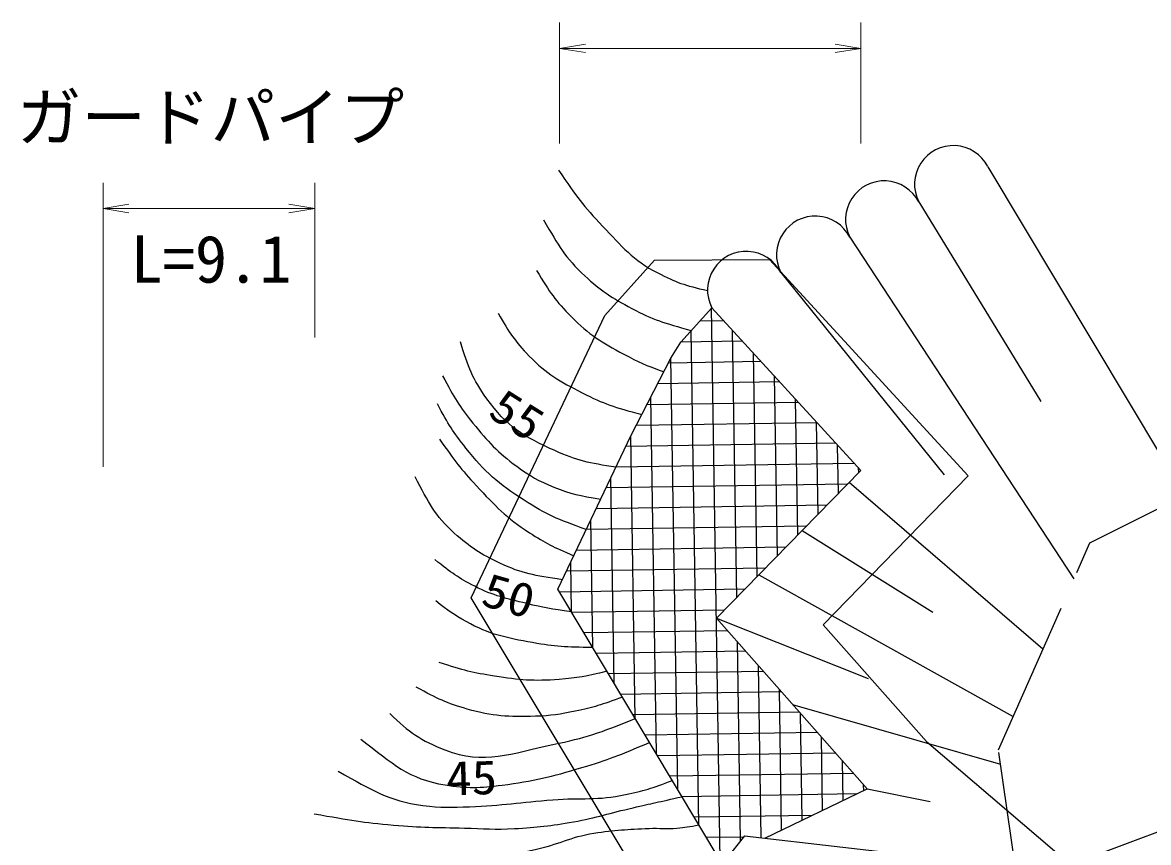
# Model space of a CAD drawing. Units: millimetres at full size, sheet at 1:1000; details may follow other scales. Extents: x 40000 to 680000, y 20000 to 380000.
# Drawn here: x 419329 to 462922, y 285450 to 317204 of the extents above; entities that cross this region are included whole.
import ezdxf
from ezdxf.enums import TextEntityAlignment as Align

# ---------------------------------------------------------------- set-up
doc = ezdxf.new("R2010")
doc.units = ezdxf.units.MM
doc.header["$LTSCALE"] = 1000
doc.linetypes.add('DASHED', pattern=[7.5, 6, -1.5])
for name, color, linetype, lineweight in [('M-BGD', 7, 'Continuous', 25), ('M-BMK-ROW', 30, 'Continuous', 25), ('M-STR-HTXT', 7, 'Continuous', 13)]:
    doc.layers.add(name, color=color, linetype=linetype, lineweight=lineweight)
doc.styles.add('ＭＳ ゴシック', font='')
doc.styles.get('ＭＳ ゴシック').set_extended_font_data('MS Gothic')

# ---------------------------------------------------------------- blocks, each defined once
blk = doc.blocks.new('open_arrow')
at = {"color": 0, "linetype": 'Continuous', "lineweight": -2}
blk.add_lwpolyline([(7.5, 1.25), (0, 0), (7.5, -1.25)], dxfattribs=at)

msp = doc.modelspace()

# ---------------------------------------------------------------- linework, layer by layer
at = {"layer": 'M-BGD'}
for p, q in [((456699, 311621), (463471, 300319)), ((454028, 310256), (458756, 302524)), ((451357, 308891), (460035, 295657)), ((448686, 307525), (455016, 299688)), ((444811, 304824), (446014, 306161)), ((446338, 284779), (446004, 306150)), ((446014, 306161), (451784, 299860)), ((446482, 305650), (445541, 305635)), ((445516, 286136), (445218, 305276)), ((446979, 294938), (446818, 305283)), ((444435, 304206), (444811, 304824)), ((447204, 304861), (444810, 304824)), ((447767, 295744), (447632, 304394)), ((442882, 301197), (444435, 304206)), ((447927, 304072), (444336, 304016)), ((444695, 287509), (444434, 304206)), ((448554, 296551), (448446, 303505)), ((448649, 303283), (443920, 303209)), ((443873, 288883), (443658, 302700)), ((449342, 297358), (449260, 302617)), ((449371, 302494), (443504, 302403)), ((450094, 301706), (443088, 301596)), ((450129, 298165), (450073, 301728)), ((440058, 295262), (442882, 301197)), ((450816, 300917), (442687, 300790)), ((443052, 290256), (442881, 301195)), ((450917, 298971), (450887, 300839)), ((451538, 300128), (442304, 299984)), ((451704, 299778), (451701, 299950)), ((442230, 291630), (442106, 299569)), ((446204, 294143), (451784, 299860)), ((451261, 299324), (441920, 299178)), ((451332, 299404), (458837, 292943)), ((450467, 298511), (441537, 298372)), ((441409, 293003), (441332, 297940)), ((449674, 297699), (441154, 297566)), ((449512, 297532), (454567, 294368)), ((448881, 296886), (440770, 296760)), ((448088, 296074), (440387, 295954)), ((440587, 294377), (440557, 296312)), ((447832, 295811), (457685, 290334)), ((446419, 284627), (440058, 295262)), ((447295, 295261), (440125, 295149)), ((446502, 294449), (440599, 294357)), ((446204, 294143), (452025, 287528)), ((446204, 294143), (452065, 291801)), ((446637, 293651), (441073, 293564)), ((447126, 285514), (447006, 293232)), ((447331, 292862), (441547, 292771)), ((447924, 285634), (447820, 292306)), ((448026, 292072), (442021, 291979)), ((448720, 291283), (442496, 291186)), ((448720, 285930), (448635, 291380)), ((449146, 290800), (457195, 288483)), ((449415, 290494), (442970, 290393)), ((449514, 286314), (449449, 290455)), ((450109, 289705), (443444, 289601)), ((450308, 286698), (450264, 289529)), ((450804, 288915), (443918, 288808)), ((451102, 287082), (451078, 288603)), ((451498, 288126), (444392, 288015)), ((451612, 287328), (444866, 287223)), ((448072, 285617), (452025, 287528)), ((451896, 287465), (451893, 287678)), ((452025, 287528), (454468, 287034)), ((449901, 286501), (445340, 286430)), ((447281, 285708), (445103, 282977)), ((447242, 285660), (445814, 285637)), ((447281, 285708), (454895, 284832))]:
    msp.add_line(p, q, dxfattribs=at)
at = {"layer": 'M-BGD', "linetype": 'DASHED'}
msp.add_lwpolyline([(457985, 283001), (457114, 289041), (460654, 297058), (465319, 299389)], dxfattribs=at)
at = {"layer": 'M-BGD'}
for centre in [(455364, 310939), (452692, 309573), (450021, 308208), (447350, 306842)]:
    msp.add_arc(centre, 1500, 27.0739, 207.0739, dxfattribs=at)
for points, knots in [([(440076, 311488), (440796, 310446), (441038, 310099), (441784, 309323), (442543, 308533), (442948, 308011), (443920, 307507), (444630, 307139), (444975, 307025), (445850, 306824)], [0, 0, 0, 0, 1, 1, 1, 2, 2, 2, 3, 3, 3, 3]), ([(439500, 309564), (440101, 308537), (440321, 308109), (441094, 307396), (441732, 306808), (442155, 306541), (442921, 306131), (443765, 305679), (444151, 305580), (445218, 305276)], [0, 0, 0, 0, 1, 1, 1, 2, 2, 2, 3, 3, 3, 3]), ([(439232, 307596), (439753, 306745), (439962, 306427), (440580, 305808), (441267, 305119), (441749, 304816), (442609, 304359), (443194, 304049), (443431, 303942), (444161, 303676)], [0, 0, 0, 0, 1, 1, 1, 2, 2, 2, 3, 3, 3, 3]), ([(437743, 305948), (438194, 305163), (438390, 304864), (438946, 304289), (439623, 303589), (440128, 303314), (440992, 302867), (441847, 302424), (442234, 302316), (443307, 302020)], [0, 0, 0, 0, 1, 1, 1, 2, 2, 2, 3, 3, 3, 3]), ([(442305, 299984), (441247, 300137), (440815, 300241), (439938, 300626), (438753, 301146), (438055, 301582), (437306, 302637), (436756, 303410), (436574, 303851), (436286, 304843)], [0, 0, 0, 0, 1, 1, 1, 2, 2, 2, 3, 3, 3, 3]), ([(435589, 303520), (436068, 302648), (436238, 302353), (436770, 301687), (437350, 300961), (437718, 300569), (438466, 300017), (438985, 299635), (439310, 299457), (439906, 299209), (440580, 298929), (440886, 298888), (441717, 298750)], [0, 0, 0, 0, 1, 1, 1, 2, 2, 2, 3, 3, 3, 4, 4, 4, 4]), ([(441154, 297566), (440035, 297973), (439623, 298141), (438748, 298702), (437754, 299340), (437230, 299794), (436498, 300722), (436005, 301347), (435823, 301623), (435390, 302433)], [0, 0, 0, 0, 1, 1, 1, 2, 2, 2, 3, 3, 3, 3]), ([(435469, 301071), (436085, 300201), (436293, 299927), (436904, 299265), (437631, 298479), (438054, 298024), (438956, 297446), (439592, 297039), (439866, 296896), (440673, 296555)], [0, 0, 0, 0, 1, 1, 1, 2, 2, 2, 3, 3, 3, 3]), ([(440231, 295626), (439135, 295800), (438695, 295848), (437813, 296268), (437067, 296622), (436658, 296876), (436047, 297431), (435277, 298131), (435072, 298590), (434526, 299616)], [0, 0, 0, 0, 1, 1, 1, 2, 2, 2, 3, 3, 3, 3]), ([(440587, 294377), (439769, 294493), (439520, 294536), (438850, 294702), (438045, 294901), (437575, 294997), (436836, 295372), (436190, 295701), (435946, 295882), (435293, 296403)], [0, 0, 0, 0, 1, 1, 1, 2, 2, 2, 3, 3, 3, 3]), ([(441409, 293003), (440344, 293011), (439976, 293026), (439078, 293190), (438039, 293379), (437420, 293490), (436501, 294009), (436021, 294280), (435821, 294401), (435333, 294802)], [0, 0, 0, 0, 1, 1, 1, 2, 2, 2, 3, 3, 3, 3]), ([(441962, 292079), (441123, 291878), (440835, 291826), (440100, 291766), (439126, 291686), (438567, 291739), (437601, 291890), (436750, 292024), (436428, 292115), (435459, 292417)], [0, 0, 0, 0, 1, 1, 1, 2, 2, 2, 3, 3, 3, 3]), ([(442559, 291080), (441725, 290783), (441461, 290678), (440730, 290533), (440135, 290416), (439796, 290354), (439190, 290338), (438150, 290311), (437541, 290327), (436542, 290618), (435739, 290851), (435412, 291006), (434576, 291466)], [0, 0, 0, 0, 1, 1, 1, 2, 2, 2, 3, 3, 3, 4, 4, 4, 4]), ([(433551, 290439), (434296, 289709), (434752, 289402), (435677, 289035), (437199, 288429), (438260, 288915), (439864, 289244), (441144, 289506), (441655, 289683), (443052, 290256)], [0, 0, 0, 0, 1, 1, 1, 2, 2, 2, 3, 3, 3, 3]), ([(432431, 289449), (433681, 288498), (434259, 287909), (435689, 287678), (436540, 287541), (437042, 287564), (437897, 287672), (439123, 287828), (439804, 287992), (440986, 288348), (442033, 288664), (442406, 288814), (443610, 289323)], [0, 0, 0, 0, 1, 1, 1, 2, 2, 2, 3, 3, 3, 4, 4, 4, 4]), ([(431547, 288207), (432919, 287470), (433461, 287062), (434833, 286887), (435533, 286797), (435934, 286808), (436638, 286836), (437902, 286886), (438604, 287008), (439865, 287106), (440960, 287191), (441597, 287072), (442671, 287304), (443396, 287461), (443680, 287543), (444491, 287850)], [0, 0, 0, 0, 1, 1, 1, 2, 2, 2, 3, 3, 3, 4, 4, 4, 5, 5, 5, 5]), ([(430618, 286563), (432065, 286309), (432486, 286229), (433696, 286124), (434762, 286031), (435364, 286036), (436435, 286008), (437191, 285988), (437616, 285943), (438371, 285986), (439268, 286038), (439771, 286095), (440656, 286251), (441571, 286411), (442065, 286590), (442970, 286797), (443710, 286967), (443944, 287019), (444866, 287223)], [0, 0, 0, 0, 1, 1, 1, 2, 2, 2, 3, 3, 3, 4, 4, 4, 5, 5, 5, 6, 6, 6, 6]), ([(429518, 285042), (430137, 284848), (430347, 284808), (430889, 284707), (431951, 284510), (432571, 284594), (433651, 284596), (434814, 284598), (435468, 284637), (436624, 284763), (437628, 284873), (438188, 284967), (439174, 285179), (440074, 285373), (440537, 285662), (441446, 285809), (442275, 285942), (442749, 285956), (443588, 285995), (444008, 286014), (444246, 285969), (444665, 286008), (445000, 286040), (445121, 286059), (445516, 286136)], [0, 0, 0, 0, 1, 1, 1, 2, 2, 2, 3, 3, 3, 4, 4, 4, 5, 5, 5, 6, 6, 6, 7, 7, 7, 8, 8, 8, 8])]:
    msp.add_open_spline(points, degree=3, knots=knots, dxfattribs=at)
at = {"layer": 'M-BMK-ROW'}
for p, q in [((441877, 305859), (443803, 308006)), ((443803, 308006), (448246, 308032)), ((448246, 308032), (455945, 299648)), ((436695, 294928), (441877, 305859)), ((455945, 299648), (450332, 293883)), ((442773, 284797), (436695, 294928)), ((450332, 293883), (454323, 289360)), ((454323, 289360), (459903, 284602)), ((459903, 284602), (469202, 288074))]:
    msp.add_line(p, q, dxfattribs=at)
at = {"layer": 'M-STR-HTXT'}
for p, q in [((440125, 312520), (440125, 317204)), ((451784, 312520), (451784, 317204)), ((440125, 316204), (451784, 316204)), ((422450, 300000), (422450, 311000)), ((430642, 305000), (430642, 311000)), ((422450, 310000), (430642, 310000))]:
    msp.add_line(p, q, dxfattribs=at)

# ---------------------------------------------------------------- block references
at = {"layer": 'M-STR-HTXT', "xscale": 133, "yscale": 133}
for p in [(440125, 316204), (422450, 310000)]:
    msp.add_blockref('open_arrow', p, dxfattribs=at)
at = {"layer": 'M-STR-HTXT', "xscale": 133, "yscale": 133, "rotation": 180}
for p in [(451784, 316204), (430642, 310000)]:
    msp.add_blockref('open_arrow', p, dxfattribs=at)

# ---------------------------------------------------------------- texts
at = {"layer": 'M-BGD', "style": 'ＭＳ ゴシック', "width": 1.1}
for s, rotation, p in [('55', 327.958, (437081, 301641)), ('50', 343.851, (436913, 294275)), ('45', 1.552, (435756, 286879))]:
    msp.add_text(s, height=1320, rotation=rotation, dxfattribs=at).set_placement(p, align=Align.BOTTOM_LEFT)
at = {"layer": 'M-STR-HTXT', "style": 'ＭＳ ゴシック'}
msp.add_text('ガードパイプ', height=1833, dxfattribs=at).set_placement((426607, 313538), align=Align.MIDDLE_CENTER)
msp.add_text('L=9.1', height=1833, dxfattribs=at).set_placement((426627, 306579), align=Align.BOTTOM_CENTER)

doc.saveas('drawing.dxf')
